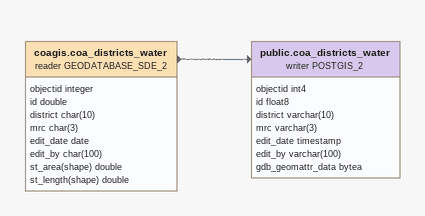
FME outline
coagis.coa_districts_water (reader GEODATABASE_SDE_2)
    attributes: objectid integer, id double, district char(10), mrc char(3), edit_date date, edit_by char(100), st_area(shape) double, st_length(shape) double
    -> public.coa_districts_water (writer POSTGIS_2)
public.coa_districts_water (writer POSTGIS_2)
    attributes: objectid int4, id float8, district varchar(10), mrc varchar(3), edit_date timestamp, edit_by varchar(100), gdb_geomattr_data bytea
